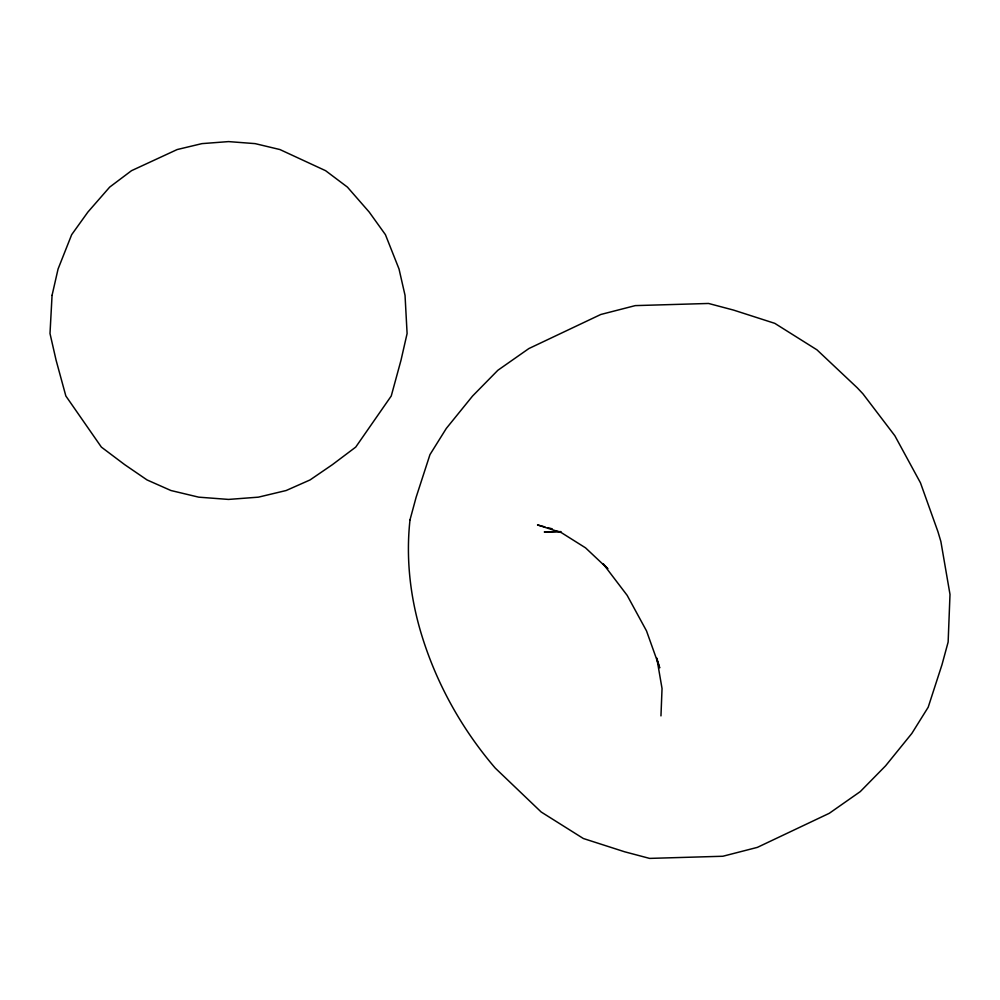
<?xml version="1.0" encoding="UTF-8"?>
<svg xmlns="http://www.w3.org/2000/svg" width="1000" height="1000" viewBox="0 0 1000 1000"><rect width="100%" height="100%" fill="white"/><g stroke="black" fill="none" stroke-linecap="round" stroke-linejoin="round"><path stroke-width="1.5" d="M660.962 715.9L662.038 688.5L656.787 658.075L659.7 667.837L646.5 630.887L627.163 595.363L603.038 563.663L607.737 568.65M558.2 531.475L544.275 531.987L561.013 531.6M544.875 526.888L537.525 524.938L561.25 532.575L585.513 547.825L607.587 568.6M547.825 527.675L552.238 528.837M410.012 519.812C405.913 556.962 409.875 594.263 420.188 630.1C435 680.962 460.8 727.887 495.25 768.088L541.175 812L583.362 838.512L624.6 851.775L649.6 858.4L722.875 856.25L757.375 847.375L829.287 813.3L860.288 791.587L885.6 765.812L911.838 733.438L928.188 707.237L942.013 664.625L948.138 642.05L950 594.4L940.875 541.512L937.962 531.75L920.462 482.825L894.862 435.763L862.9 393.775L857.25 387.788L816.975 349.85L774.788 323.35L733.55 310.087L708.55 303.463L635.275 305.613L600.775 314.488L528.862 348.562L497.863 370.275L472.55 396.05L446.312 428.425L429.963 454.625L416.138 497.225L410.012 519.812M52.062 295.35L50 333.525L56.087 360.2L65.85 395.988L101.375 447.1L124.712 464.663L147.05 479.938L170.925 490.513L198.713 497.163L228.55 499.425L258.375 497.163L286.175 490.513L310.05 479.938L332.388 464.663L355.725 447.1L391.25 395.988L401.012 360.2L407.1 333.525L405.037 295.35L399.025 268.988L385.425 234.662L369.2 212.05L347.413 187.1L325.6 170.688L279.925 149.55L255.138 143.625L228.55 141.6L201.95 143.625L177.175 149.55L131.5 170.688L109.688 187.1L87.9 212.05L71.675 234.662L58.075 268.988L52.062 295.35"/></g></svg>
